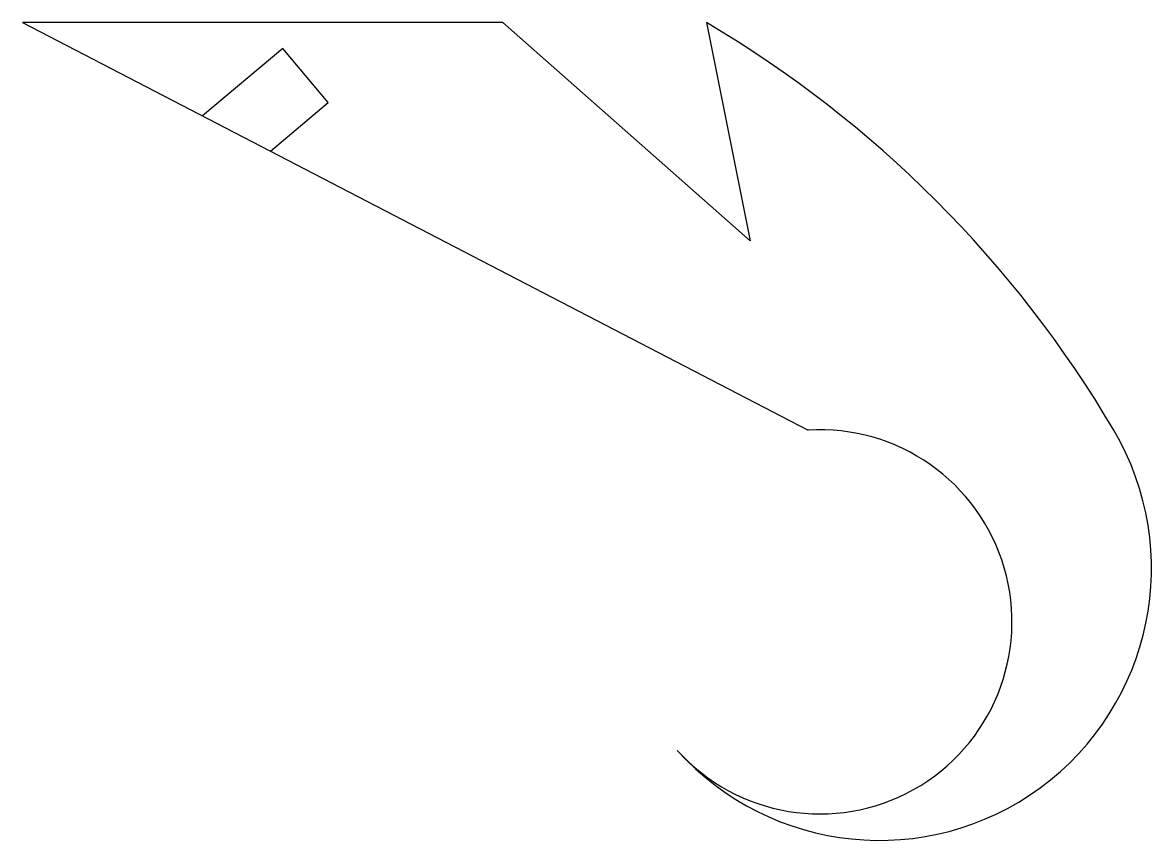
# Model space of a CAD drawing. Header units: millimetres. Extents: x -45 to 32.6, y -56.2 to 0.
import ezdxf

# ---------------------------------------------------------------- set-up
doc = ezdxf.new("R2010")
doc.units = ezdxf.units.MM
doc.layers.get('0').update_dxf_attribs({"linetype": 'CONTINUOUS'})

msp = doc.modelspace()

# ---------------------------------------------------------------- linework, layer by layer
for p, q in [((-12, 0), (-45, 0)), ((-45, 0), (9, -28)), ((5, -15), (-12, 0)), ((2, 0), (5, -15)), ((-27.116, -1.784), (-32.634, -6.412)), ((-24, -5.5), (-27.116, -1.784)), ((-27.97, -8.83), (-24, -5.5))]:
    msp.add_line(p, q)
for centre, radius, start, end in [((-38.214, -68.214), 79.185, 30.52046, 59.47954), ((9.809, -41.172), 13.197, -138.01279, 93.51474), ((13.896, -37.494), 18.695, -138.01279, 30.52046)]:
    msp.add_arc(centre, radius, start, end)

doc.saveas('drawing.dxf')
